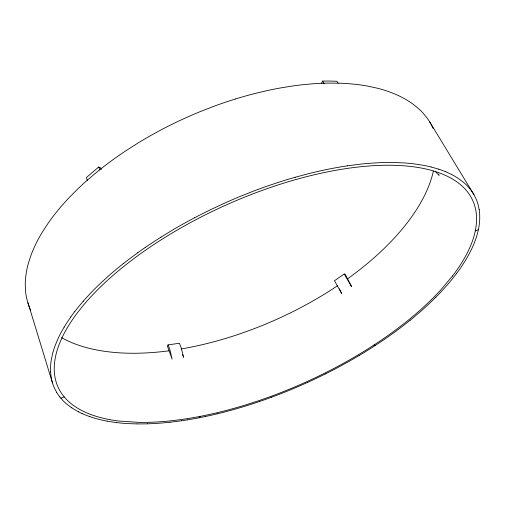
<?xml version="1.0" encoding="UTF-8"?>
<svg xmlns="http://www.w3.org/2000/svg" width="505" height="505" viewBox="0 0 505 505"><rect width="100%" height="100%" fill="white"/><g stroke="black" fill="none" stroke-linecap="round" stroke-linejoin="round"><path stroke-width="0.76" d="M456.703 273.287A231.037 98.753 -24.2 0 0 462.378 265.245L464.947 261.236A230.223 98.368 -24.2 0 0 468.457 255.227L471.531 249.243A231.037 98.753 -24.2 0 0 474.921 241.327L476.297 237.413A231.037 98.753 -24.2 0 0 478.38 229.687L479.075 225.886A231.037 98.753 -24.2 0 0 479.737 218.438L479.699 214.802A230.312 98.443 -24.2 0 0 479.15 209.436M321.458 83.237L322.638 81.078L329.904 81.065L336.974 81.273L338.098 83.268M64.116 327.133L61.301 332.094A230.368 98.494 -24.2 0 0 57.684 339.404L54.843 346.398A230.368 98.494 -24.2 0 0 52.716 353.184L51.308 359.705A230.356 98.481 -24.2 0 0 50.595 365.942L50.563 371.882M168.108 344.896L167.382 346.026L172.104 359.093L169.844 349.454L168.108 344.896L179.414 343.236L181.162 347.762L183.599 357.306L182.545 354.567M200.113 416.391L199.134 417.78L205.093 416.574M70.757 316.957L74.576 311.755M456.697 273.293L452 279.315A230.192 98.342 -24.2 0 1 446.944 285.312L443.384 289.289A231.037 98.753 -24.2 0 1 435.847 297.18M83.23 301.188L90.584 293.146A230.419 98.538 -24.2 0 1 98.664 285.041L107.451 276.904A230.431 98.544 -24.2 0 1 116.92 268.78L123.592 263.389M435.834 297.192L431.857 301.113A231.037 98.753 -24.2 0 1 423.525 308.852L419.163 312.696A231.037 98.753 -24.2 0 1 410.129 320.239M101.265 169.421L100.716 167.976L98.709 167.004L86.336 177.583L87.403 180.481M410.117 320.258L405.433 323.983A231.031 98.753 -24.2 0 1 395.762 331.312L388.263 336.69A230.129 98.292 -24.2 0 1 380.574 341.961L372.703 347.124A230.129 98.286 -24.2 0 1 364.66 352.168L359.213 355.463M137.77 252.715L145.244 247.456M344.189 273.988L351.549 286.569L345.25 274.385L344.189 273.988L334.48 280.748L341.62 293.399L339.373 288.847M160.906 237.154L173.209 229.661A230.45 98.563 -24.2 0 1 185.935 222.415L194.621 217.737M325.289 373.978L331.072 371.049A230.116 98.279 -24.2 0 0 339.657 366.535L348.128 361.877A231.031 98.753 -24.2 0 0 359.225 355.457M307.69 382.361L313.592 379.634A231.031 98.753 -24.2 0 0 325.308 373.965M59.741 396.842L60.859 398.211L64.198 396.867M475.287 230.936L478.38 229.687M271.684 397.183L277.737 394.904A230.11 98.273 -24.2 0 0 286.783 391.337L295.785 387.6A231.031 98.753 -24.2 0 0 307.709 382.348M259.545 401.494L250.43 404.511A230.116 98.279 -24.2 0 1 241.308 407.333L232.205 409.959A230.129 98.292 -24.2 0 1 223.122 412.377L217.087 413.873M235.784 98.885L226.966 101.707A220.079 110.797 -24.2 0 0 213.741 106.353L200.567 111.472A220.483 110.955 -24.2 0 0 187.507 117.04L183.195 118.991A220.95 111.144 -24.2 0 0 157.863 131.609L149.682 136.142A219.959 110.746 -24.2 0 0 137.72 143.212L126.168 150.572A220.723 111.056 -24.2 0 0 111.51 160.767L104.522 166.006A220.249 110.86 -24.2 0 0 94.517 174.004L85.099 182.141A220.01 110.753 -24.2 0 0 76.318 190.372L68.188 198.667A221.051 111.195 -24.2 0 0 58.403 209.745L53.978 215.269A220.155 110.803 -24.2 0 0 47.937 223.513L42.609 231.675A220.836 111.1 -24.2 0 0 36.631 242.362L34.119 247.614A219.883 110.664 -24.2 0 0 30.956 255.334L28.495 262.859A221.121 111.233 -24.2 0 0 26.304 272.548L25.66 277.232A219.814 110.614 -24.2 0 0 25.25 284.037L25.484 290.571A220.887 111.125 -24.2 0 0 26.771 298.834L52.444 382.834A230.318 98.45 -24.2 0 0 54.306 387.827L56.749 392.499M295.141 177.268L308.713 173.632A230.438 98.551 -24.2 0 1 322.045 170.501L330.775 168.702A231.037 98.753 -24.2 0 1 347.793 165.798M187.33 419.876L181.491 420.772M347.768 165.785L360.04 164.201A230.425 98.544 -24.2 0 1 371.863 163.134L379.47 162.705A231.037 98.753 -24.2 0 1 393.988 162.522L404.189 162.938A230.406 98.526 -24.2 0 1 413.803 163.841L422.799 165.198A230.406 98.526 -24.2 0 1 431.1 166.991M169.958 422.237L161.461 423.045A230.173 98.323 -24.2 0 1 153.11 423.6L147.63 423.821M136.918 423.91L129.122 423.651A230.204 98.349 -24.2 0 1 121.547 423.114L116.636 422.597M107.161 421.157L102.616 420.242A231.031 98.753 -24.2 0 1 94.012 417.982L89.827 416.663M431.15 166.997L438.839 169.213M374.028 344.984L375.348 345.414M445.865 171.826L450.176 173.783A231.037 98.753 -24.2 0 1 457.896 178.17L462.896 181.832A230.343 98.469 -24.2 0 1 467.226 185.808L469.738 188.624M82.081 413.576L78.464 411.821M71.786 407.87L67.291 404.524A230.286 98.424 -24.2 0 1 63.27 400.85L60.859 398.211M435.335 171.637L439.154 175.323L438.39 174.036M429.401 121.408L473.905 194.589L476.278 199.349A230.312 98.443 -24.2 0 1 478.02 204.317L479.157 209.474M322.638 81.078L324.122 83.767M433.189 128.447L430.449 123.132A220.079 110.728 -24.2 0 0 427.104 118.037L423.127 113.196A219.801 110.601 -24.2 0 0 418.525 108.619L413.292 104.346A220.887 111.125 -24.2 0 0 405.319 99.15L400.913 96.79A221.057 111.201 -24.2 0 0 391.261 92.56L386.022 90.711A219.934 110.69 -24.2 0 0 377.664 88.287L368.707 86.298A221.051 111.195 -24.2 0 0 355.88 84.367L349.106 83.723A220.161 110.81 -24.2 0 0 338.52 83.161L327.448 83.117A220.982 111.163 -24.2 0 0 312.008 83.862L304.023 84.581A220.186 110.829 -24.2 0 0 291.751 86.115L279.177 88.179A219.946 110.734 -24.2 0 0 266.356 90.78L253.34 93.905A220.95 111.144 -24.2 0 0 235.816 98.873M29.858 308.404L30.666 310.215M98.709 167.004L99.807 169.907M52.444 382.834L51.535 379.324M64.198 327.12A231.037 98.753 -24.2 0 1 70.839 316.944M74.658 311.749A231.037 98.753 -24.2 0 1 83.306 301.182M123.662 263.389A231.037 98.753 -24.2 0 1 137.84 252.715M145.307 247.463A231.037 98.753 -24.2 0 1 160.969 237.161M194.671 217.743A231.037 98.753 -24.2 0 1 212.447 208.805L226.006 202.499A230.457 98.563 -24.2 0 1 239.78 196.584L253.649 191.079A230.45 98.563 -24.2 0 1 267.543 186.01L276.784 182.886A231.037 98.753 -24.2 0 1 295.179 177.28M469.745 188.624A231.037 98.753 -24.2 0 1 473.905 194.595M433.378 171.056A217.295 109.244 -24.2 0 1 419.687 204.487C410.83 219.486 399.632 232.982 387.367 245.304A217.295 109.244 -24.2 0 1 347.629 278.766M337.769 285.603A217.295 109.244 -24.2 0 1 181.15 348.974M168.967 350.817A217.295 109.244 -24.2 0 1 119.616 352.844C103.594 351.802 87.542 349.005 72.6 342.971A217.295 109.244 -24.2 0 1 61.585 337.656M271.715 397.164A231.031 98.753 -24.2 0 1 259.576 401.481M217.131 413.854A231.031 98.753 -24.2 0 1 205.137 416.556M199.185 417.761A231.031 98.753 -24.2 0 1 187.38 419.863M181.541 420.753A231.031 98.753 -24.2 0 1 170.008 422.218M147.687 423.802A231.031 98.753 -24.2 0 1 136.981 423.891M116.699 422.578A231.031 98.753 -24.2 0 1 107.23 421.145M89.896 416.65A231.031 98.753 -24.2 0 1 82.151 413.563M78.54 411.809A231.031 98.753 -24.2 0 1 71.862 407.857M51.611 379.318A231.031 98.753 -24.2 0 1 50.639 371.876M59.767 396.867A230.286 98.424 -24.2 0 1 56.768 392.524M29.606 307.791A219.77 110.57 -24.2 0 1 27.813 302.766M438.744 169.194A230.406 98.526 -24.2 0 1 445.77 171.807M452.448 276.033L441.054 289.605A227.364 97.118 -24.2 0 1 429.717 301.264L425.677 305.102A227.364 97.118 -24.2 0 1 265.725 398.262L259.728 400.351A227.364 97.118 -24.2 0 1 138.812 422.369L118.858 421.031A227.364 97.118 -24.2 0 1 105.084 418.683L100.754 417.635A227.364 97.118 -24.2 0 1 78.199 311.768L82.302 306.604A227.364 97.118 -24.2 0 1 365.405 166.284A227.364 97.118 -24.2 0 1 454.128 273.843L452.448 276.033"/></g></svg>
